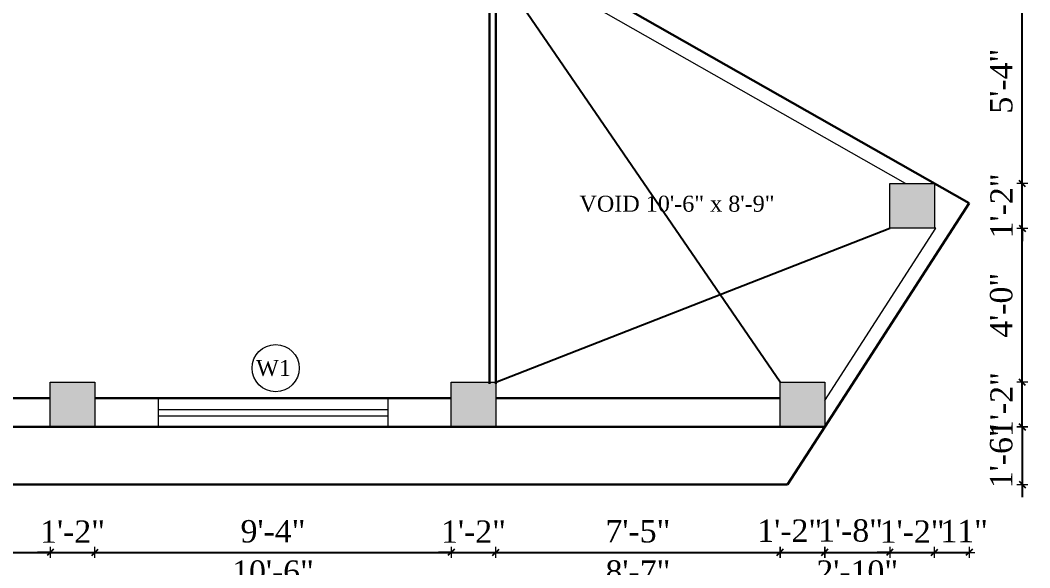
# Model space of a CAD drawing. Header units: inches. Extents: x 149946 to 166271, y -29520 to -26192.
# Drawn here: x 164119.3 to 164435.5, y -26596.6 to -26425.2 of the extents above; entities that cross this region are included whole.
import ezdxf

# ---------------------------------------------------------------- set-up
doc = ezdxf.new("R2010")
doc.units = ezdxf.units.IN
doc.header["$LTSCALE"] = 5
doc.header["$MEASUREMENT"] = 0
for name, color, linetype, lineweight in [('A-WALL', 7, 'Continuous', 9), ('Dimension', 7, 'Continuous', 18), ('Dw', 2, 'Continuous', 18)]:
    doc.layers.add(name, color=color, linetype=linetype, lineweight=lineweight)
doc.layers.add('dim line', color=7, linetype='Continuous', lineweight=15, true_color=0xfab2b2)
doc.layers.add('TEXT', color=6, linetype='Continuous')
doc.layers.add('WALL', color=7, linetype='Continuous')
doc.styles.add('ordinary', font='times.ttf')
doc.dimstyles.new('Copy of 96', dxfattribs={"dimtxt": 7, "dimasz": 4, "dimexe": 0.5, "dimexo": 0.5, "dimgap": 3, "dimtad": 1, "dimdec": 1, "dimzin": 11, "dimdsep": 46, "dimlunit": 4, "dimtxsty": 'ordinary', "dimblk": 'OBLIQUE', "dimcen": 0.09, "dimse1": 1, "dimse2": 1, "dimclrt": 6, "dimazin": 0, "dimtfac": 1, "dimtdec": 1, "dimtix": 1, "dimtmove": 2, "dimatfit": 3, "dimldrblk": 'leader', "dimfxl": 0.5, "dimfxlon": 1, "dimtolj": 1, "dimtzin": 0, "dimarcsym": 0})

# ---------------------------------------------------------------- blocks, each defined once
blk = doc.blocks.new('oblique')
at = {"color": 0, "lineweight": -2}
blk.add_line((0.25, 0.25), (-0.25, -0.25), dxfattribs=at)
at = {"layer": 'dim line', "lineweight": 9}
for p, q in [((-0.4375, 0), (0.4375, 0)), ((0, 0.4375), (0, -0.4375))]:
    blk.add_line(p, q, dxfattribs=at)
blk = doc.blocks.new('*D1027')
at = {"layer": 'A-WALL', "color": 0, "lineweight": -2, "ltscale": 5}
for p, q in [((164433.17, -26538.51), (164433.17, -26534.51)), ((164433.17, -26552.51), (164433.17, -26538.51)), ((164433.17, -26552.51), (164433.17, -26556.51))]:
    blk.add_line(p, q, dxfattribs=at)
at = {"layer": 'Defpoints', "color": 0, "ltscale": 5}
for p in [(164371.31, -26538.51), (164433.17, -26538.51), (164371.31, -26552.51)]:
    blk.add_point(p, dxfattribs=at)
at = {"layer": 'A-WALL', "color": 0, "lineweight": -2, "ltscale": 5, "xscale": 4, "yscale": 4, "zscale": 4}
for p, rotation in [((164433.17, -26538.51), 270), ((164433.17, -26552.51), 90)]:
    blk.add_blockref('oblique', p, dxfattribs=dict(at, rotation=rotation))
at = {"layer": 'A-WALL', "color": 6, "ltscale": 5, "insert": (164426.67, -26545.51), "char_height": 7, "attachment_point": 5, "rotation": 90, "style": 'ordinary'}
blk.add_mtext('\\A1;1\'-2"', dxfattribs=at)
blk = doc.blocks.new('_OBLIQUE')
at = {"color": 0, "linetype": 'ByBlock'}
blk.add_line((-0.5, -0.5), (0.5, 0.5), dxfattribs=at)
blk = doc.blocks.new('leader')
at = {"layer": 'Dimension'}
for p, q in [((0, -4.328), (0, 4.328)), ((-4.424, 0), (4.424, 0))]:
    blk.add_line(p, q, dxfattribs=at)
blk = doc.blocks.new('*D1028')
at = {"layer": 'A-WALL', "color": 0, "lineweight": -2, "ltscale": 5}
blk.add_line((164433.17, -26538.51), (164433.17, -26490.33), dxfattribs=at)
at = {"layer": 'Defpoints', "color": 0, "ltscale": 5}
for p in [(164405.68, -26490.33), (164433.17, -26490.33), (164371.31, -26538.51)]:
    blk.add_point(p, dxfattribs=at)
at = {"layer": 'A-WALL', "color": 0, "lineweight": -2, "ltscale": 5, "xscale": 4, "yscale": 4, "zscale": 4}
for p, rotation in [((164433.17, -26490.33), 90), ((164433.17, -26538.51), 270)]:
    blk.add_blockref('oblique', p, dxfattribs=dict(at, rotation=rotation))
at = {"layer": 'A-WALL', "color": 6, "ltscale": 5, "insert": (164426.61, -26514.42), "char_height": 7, "attachment_point": 5, "rotation": 90, "style": 'ordinary'}
blk.add_mtext('\\A1;4\'-0"', dxfattribs=at)
blk = doc.blocks.new('*D1029')
at = {"layer": 'A-WALL', "color": 0, "lineweight": -2, "ltscale": 5}
for p, q in [((164433.17, -26476.33), (164433.17, -26472.33)), ((164433.17, -26490.33), (164433.17, -26476.33)), ((164433.17, -26490.33), (164433.17, -26494.33))]:
    blk.add_line(p, q, dxfattribs=at)
at = {"layer": 'Defpoints', "color": 0, "ltscale": 5}
for p in [(164405.68, -26476.33), (164433.17, -26476.33), (164405.68, -26490.33)]:
    blk.add_point(p, dxfattribs=at)
at = {"layer": 'A-WALL', "color": 0, "lineweight": -2, "ltscale": 5, "xscale": 4, "yscale": 4, "zscale": 4}
for p, rotation in [((164433.17, -26476.33), 270), ((164433.17, -26490.33), 90)]:
    blk.add_blockref('oblique', p, dxfattribs=dict(at, rotation=rotation))
at = {"layer": 'A-WALL', "color": 6, "ltscale": 5, "insert": (164426.67, -26483.33), "char_height": 7, "attachment_point": 5, "rotation": 90, "style": 'ordinary'}
blk.add_mtext('\\A1;1\'-2"', dxfattribs=at)
blk = doc.blocks.new('*D1030')
at = {"layer": 'A-WALL', "color": 0, "lineweight": -2, "ltscale": 5}
blk.add_line((164433.17, -26476.33), (164433.17, -26412.23), dxfattribs=at)
at = {"layer": 'Defpoints', "color": 0, "ltscale": 5}
for p in [(164268.3, -26412.23), (164433.17, -26412.23), (164405.68, -26476.33)]:
    blk.add_point(p, dxfattribs=at)
at = {"layer": 'A-WALL', "color": 0, "lineweight": -2, "ltscale": 5, "xscale": 4, "yscale": 4, "zscale": 4}
for p, rotation in [((164433.17, -26412.23), 90), ((164433.17, -26476.33), 270)]:
    blk.add_blockref('oblique', p, dxfattribs=dict(at, rotation=rotation))
at = {"layer": 'A-WALL', "color": 6, "ltscale": 5, "insert": (164426.61, -26444.28), "char_height": 7, "attachment_point": 5, "rotation": 90, "style": 'ordinary'}
blk.add_mtext('\\A1;5\'-4"', dxfattribs=at)
blk = doc.blocks.new('*D1034')
at = {"layer": 'A-WALL', "color": 0, "lineweight": -2, "ltscale": 5}
blk.add_line((164448.13, -26545.51), (164448.13, -26483.33), dxfattribs=at)
at = {"layer": 'Defpoints', "color": 0, "ltscale": 5}
for p in [(164398.68, -26483.33), (164448.13, -26483.33), (164364.31, -26545.51)]:
    blk.add_point(p, dxfattribs=at)
at = {"layer": 'A-WALL', "color": 0, "lineweight": -2, "ltscale": 5, "xscale": 4, "yscale": 4, "zscale": 4}
for p, rotation in [((164448.13, -26483.33), 90), ((164448.13, -26545.51), 270)]:
    blk.add_blockref('oblique', p, dxfattribs=dict(at, rotation=rotation))
at = {"layer": 'A-WALL', "color": 6, "ltscale": 5, "insert": (164441.57, -26514.42), "char_height": 7, "attachment_point": 5, "rotation": 90, "style": 'ordinary'}
blk.add_mtext('\\A1;5\'-2"', dxfattribs=at)
blk = doc.blocks.new('*D1035')
at = {"layer": 'A-WALL', "color": 0, "lineweight": -2, "ltscale": 5}
blk.add_line((164448.13, -26483.33), (164448.13, -26405.23), dxfattribs=at)
at = {"layer": 'Defpoints', "color": 0, "ltscale": 5}
for p in [(164261.3, -26405.23), (164448.13, -26405.23), (164398.68, -26483.33)]:
    blk.add_point(p, dxfattribs=at)
at = {"layer": 'A-WALL', "color": 0, "lineweight": -2, "ltscale": 5, "xscale": 4, "yscale": 4, "zscale": 4}
for p, rotation in [((164448.13, -26405.23), 90), ((164448.13, -26483.33), 270)]:
    blk.add_blockref('oblique', p, dxfattribs=dict(at, rotation=rotation))
at = {"layer": 'A-WALL', "color": 6, "ltscale": 5, "insert": (164441.57, -26444.28), "char_height": 7, "attachment_point": 5, "rotation": 90, "style": 'ordinary'}
blk.add_mtext('\\A1;6\'-6"', dxfattribs=at)
blk = doc.blocks.new('*D1042')
at = {"layer": 'A-WALL', "color": 0, "lineweight": -2, "ltscale": 5}
blk.add_line((164268.3, -26309.12), (164391.68, -26309.12), dxfattribs=at)
at = {"layer": 'Defpoints', "color": 0, "ltscale": 5}
for p in [(164391.68, -26309.12), (164268.3, -26398.23), (164391.68, -26476.33)]:
    blk.add_point(p, dxfattribs=at)
at = {"layer": 'A-WALL', "color": 0, "lineweight": -2, "ltscale": 5, "xscale": 4, "yscale": 4, "zscale": 4, "rotation": 180}
blk.add_blockref('oblique', (164268.3, -26309.12), dxfattribs=at)
at = {"layer": 'A-WALL', "color": 0, "lineweight": -2, "ltscale": 5, "xscale": 4, "yscale": 4, "zscale": 4}
blk.add_blockref('oblique', (164391.68, -26309.12), dxfattribs=at)
at = {"layer": 'A-WALL', "color": 6, "ltscale": 5, "insert": (164329.99, -26302.56), "char_height": 7, "attachment_point": 5, "style": 'ordinary'}
blk.add_mtext('\\A1;10\'-3"', dxfattribs=at)
blk = doc.blocks.new('*D1043')
at = {"layer": 'A-WALL', "color": 0, "lineweight": -2, "ltscale": 5}
for p, q in [((164391.68, -26309.12), (164387.68, -26309.12)), ((164391.68, -26309.12), (164405.68, -26309.12)), ((164405.68, -26309.12), (164409.68, -26309.12))]:
    blk.add_line(p, q, dxfattribs=at)
at = {"layer": 'Defpoints', "color": 0, "ltscale": 5}
for p in [(164405.68, -26309.12), (164391.68, -26476.33), (164405.68, -26476.33)]:
    blk.add_point(p, dxfattribs=at)
at = {"layer": 'A-WALL', "color": 0, "lineweight": -2, "ltscale": 5, "xscale": 4, "yscale": 4, "zscale": 4}
blk.add_blockref('oblique', (164391.68, -26309.12), dxfattribs=at)
at = {"layer": 'A-WALL', "color": 0, "lineweight": -2, "ltscale": 5, "xscale": 4, "yscale": 4, "zscale": 4, "rotation": 180}
blk.add_blockref('oblique', (164405.68, -26309.12), dxfattribs=at)
at = {"layer": 'A-WALL', "color": 6, "ltscale": 5, "insert": (164398.68, -26302.62), "char_height": 7, "attachment_point": 5, "style": 'ordinary'}
blk.add_mtext('\\A1;1\'-2"', dxfattribs=at)
blk = doc.blocks.new('*D1044')
at = {"layer": 'A-WALL', "color": 0, "lineweight": -2, "ltscale": 5}
for p, q in [((164405.68, -26309.12), (164401.68, -26309.12)), ((164405.68, -26309.12), (164416.54, -26309.12)), ((164416.54, -26309.12), (164420.54, -26309.12))]:
    blk.add_line(p, q, dxfattribs=at)
at = {"layer": 'Defpoints', "color": 0, "ltscale": 5}
for p in [(164416.54, -26309.12), (164405.68, -26476.33), (164416.54, -26482.51)]:
    blk.add_point(p, dxfattribs=at)
at = {"layer": 'A-WALL', "color": 0, "lineweight": -2, "ltscale": 5, "xscale": 4, "yscale": 4, "zscale": 4}
blk.add_blockref('oblique', (164405.68, -26309.12), dxfattribs=at)
at = {"layer": 'A-WALL', "color": 0, "lineweight": -2, "ltscale": 5, "xscale": 4, "yscale": 4, "zscale": 4, "rotation": 180}
blk.add_blockref('oblique', (164416.54, -26309.12), dxfattribs=at)
at = {"layer": 'A-WALL', "color": 6, "ltscale": 5, "insert": (164415.59, -26304.37), "char_height": 7, "attachment_point": 5, "style": 'ordinary'}
blk.add_mtext('\\A1;11"', dxfattribs=at)
blk = doc.blocks.new('*D1047')
at = {"layer": 'A-WALL', "color": 0, "lineweight": -2, "ltscale": 5}
blk.add_line((164261.3, -26296.8), (164398.68, -26296.8), dxfattribs=at)
at = {"layer": 'Defpoints', "color": 0, "ltscale": 5}
for p in [(164398.68, -26296.8), (164261.3, -26405.23), (164398.68, -26483.33)]:
    blk.add_point(p, dxfattribs=at)
at = {"layer": 'A-WALL', "color": 0, "lineweight": -2, "ltscale": 5, "xscale": 4, "yscale": 4, "zscale": 4, "rotation": 180}
blk.add_blockref('oblique', (164261.3, -26296.8), dxfattribs=at)
at = {"layer": 'A-WALL', "color": 0, "lineweight": -2, "ltscale": 5, "xscale": 4, "yscale": 4, "zscale": 4}
blk.add_blockref('oblique', (164398.68, -26296.8), dxfattribs=at)
at = {"layer": 'A-WALL', "color": 6, "ltscale": 5, "insert": (164329.99, -26290.24), "char_height": 7, "attachment_point": 5, "style": 'ordinary'}
blk.add_mtext('\\A1;11\'-5"', dxfattribs=at)
blk = doc.blocks.new('*D1049')
at = {"layer": 'A-WALL', "color": 0, "lineweight": -2, "ltscale": 5}
blk.add_line((164128.73, -26282.47), (164416.54, -26282.47), dxfattribs=at)
at = {"layer": 'Defpoints', "color": 0, "ltscale": 5}
for p in [(164416.54, -26282.47), (164128.73, -26326.85), (164416.54, -26482.51)]:
    blk.add_point(p, dxfattribs=at)
at = {"layer": 'A-WALL', "color": 0, "lineweight": -2, "ltscale": 5, "xscale": 4, "yscale": 4, "zscale": 4, "rotation": 180}
blk.add_blockref('oblique', (164128.73, -26282.47), dxfattribs=at)
at = {"layer": 'A-WALL', "color": 0, "lineweight": -2, "ltscale": 5, "xscale": 4, "yscale": 4, "zscale": 4}
blk.add_blockref('oblique', (164416.54, -26282.47), dxfattribs=at)
at = {"layer": 'A-WALL', "color": 6, "ltscale": 5, "insert": (164272.64, -26275.91), "char_height": 7, "attachment_point": 5, "style": 'ordinary'}
blk.add_mtext('\\A1;24\'-0"', dxfattribs=at)
blk = doc.blocks.new('*D1050')
at = {"layer": 'A-WALL', "color": 0, "lineweight": -2, "ltscale": 5}
blk.add_line((164462.08, -26570.51), (164462.08, -26482.51), dxfattribs=at)
at = {"layer": 'Defpoints', "color": 0, "ltscale": 5}
for p in [(164416.54, -26482.51), (164462.08, -26482.51), (164359.67, -26570.51)]:
    blk.add_point(p, dxfattribs=at)
at = {"layer": 'A-WALL', "color": 0, "lineweight": -2, "ltscale": 5, "xscale": 4, "yscale": 4, "zscale": 4}
for p, rotation in [((164462.08, -26482.51), 90), ((164462.08, -26570.51), 270)]:
    blk.add_blockref('oblique', p, dxfattribs=dict(at, rotation=rotation))
at = {"layer": 'A-WALL', "color": 6, "ltscale": 5, "insert": (164455.51, -26526.51), "char_height": 7, "attachment_point": 5, "rotation": 90, "style": 'ordinary'}
blk.add_mtext('\\A1;7\'-4"', dxfattribs=at)
blk = doc.blocks.new('*D1051')
at = {"layer": 'A-WALL', "color": 0, "lineweight": -2, "ltscale": 5}
blk.add_line((164462.08, -26482.51), (164462.08, -26310.49), dxfattribs=at)
at = {"layer": 'Defpoints', "color": 0, "ltscale": 5}
for p in [(164110.73, -26310.49), (164462.08, -26310.49), (164416.54, -26482.51)]:
    blk.add_point(p, dxfattribs=at)
at = {"layer": 'A-WALL', "color": 0, "lineweight": -2, "ltscale": 5, "xscale": 4, "yscale": 4, "zscale": 4}
for p, rotation in [((164462.08, -26310.49), 90), ((164462.08, -26482.51), 270)]:
    blk.add_blockref('oblique', p, dxfattribs=dict(at, rotation=rotation))
at = {"layer": 'A-WALL', "color": 6, "ltscale": 5, "insert": (164455.58, -26396.5), "char_height": 7, "attachment_point": 5, "rotation": 90, "style": 'ordinary'}
blk.add_mtext('\\A1;14\'-4"', dxfattribs=at)
blk = doc.blocks.new('*D1053')
at = {"layer": 'A-WALL', "color": 0, "lineweight": -2, "ltscale": 5}
blk.add_line((164018.52, -26591.76), (164128.73, -26591.76), dxfattribs=at)
at = {"layer": 'Defpoints', "color": 0, "ltscale": 5}
for p in [(164018.52, -26552.51), (164128.73, -26552.51), (164128.73, -26591.76)]:
    blk.add_point(p, dxfattribs=at)
at = {"layer": 'A-WALL', "color": 0, "lineweight": -2, "ltscale": 5, "xscale": 4, "yscale": 4, "zscale": 4, "rotation": 180}
blk.add_blockref('oblique', (164018.52, -26591.76), dxfattribs=at)
at = {"layer": 'A-WALL', "color": 0, "lineweight": -2, "ltscale": 5, "xscale": 4, "yscale": 4, "zscale": 4}
blk.add_blockref('oblique', (164128.73, -26591.76), dxfattribs=at)
at = {"layer": 'A-WALL', "color": 6, "ltscale": 5, "insert": (164073.62, -26585.19), "char_height": 7, "attachment_point": 5, "style": 'ordinary'}
blk.add_mtext('\\A1;9\'-2"', dxfattribs=at)
blk = doc.blocks.new('*D1054')
at = {"layer": 'A-WALL', "color": 0, "lineweight": -2, "ltscale": 5}
for p, q in [((164128.73, -26591.76), (164124.73, -26591.76)), ((164128.73, -26591.76), (164142.73, -26591.76)), ((164142.73, -26591.76), (164146.73, -26591.76))]:
    blk.add_line(p, q, dxfattribs=at)
at = {"layer": 'Defpoints', "color": 0, "ltscale": 5}
for p in [(164128.73, -26552.51), (164142.73, -26552.51), (164142.73, -26591.76)]:
    blk.add_point(p, dxfattribs=at)
at = {"layer": 'A-WALL', "color": 0, "lineweight": -2, "ltscale": 5, "xscale": 4, "yscale": 4, "zscale": 4}
blk.add_blockref('oblique', (164128.73, -26591.76), dxfattribs=at)
at = {"layer": 'A-WALL', "color": 0, "lineweight": -2, "ltscale": 5, "xscale": 4, "yscale": 4, "zscale": 4, "rotation": 180}
blk.add_blockref('oblique', (164142.73, -26591.76), dxfattribs=at)
at = {"layer": 'A-WALL', "color": 6, "ltscale": 5, "insert": (164135.73, -26585.26), "char_height": 7, "attachment_point": 5, "style": 'ordinary'}
blk.add_mtext('\\A1;1\'-2"', dxfattribs=at)
blk = doc.blocks.new('*D1055')
at = {"layer": 'A-WALL', "color": 0, "lineweight": -2, "ltscale": 5}
blk.add_line((164142.73, -26591.76), (164254.3, -26591.76), dxfattribs=at)
at = {"layer": 'Defpoints', "color": 0, "ltscale": 5}
for p in [(164142.73, -26552.51), (164254.3, -26552.51), (164254.3, -26591.76)]:
    blk.add_point(p, dxfattribs=at)
at = {"layer": 'A-WALL', "color": 0, "lineweight": -2, "ltscale": 5, "xscale": 4, "yscale": 4, "zscale": 4, "rotation": 180}
blk.add_blockref('oblique', (164142.73, -26591.76), dxfattribs=at)
at = {"layer": 'A-WALL', "color": 0, "lineweight": -2, "ltscale": 5, "xscale": 4, "yscale": 4, "zscale": 4}
blk.add_blockref('oblique', (164254.3, -26591.76), dxfattribs=at)
at = {"layer": 'A-WALL', "color": 6, "ltscale": 5, "insert": (164198.51, -26585.19), "char_height": 7, "attachment_point": 5, "style": 'ordinary'}
blk.add_mtext('\\A1;9\'-4"', dxfattribs=at)
blk = doc.blocks.new('*D1056')
at = {"layer": 'A-WALL', "color": 0, "lineweight": -2, "ltscale": 5}
for p, q in [((164254.3, -26591.76), (164250.3, -26591.76)), ((164254.3, -26591.76), (164268.3, -26591.76)), ((164268.3, -26591.76), (164272.3, -26591.76))]:
    blk.add_line(p, q, dxfattribs=at)
at = {"layer": 'Defpoints', "color": 0, "ltscale": 5}
for p in [(164254.3, -26552.51), (164268.3, -26552.51), (164268.3, -26591.76)]:
    blk.add_point(p, dxfattribs=at)
at = {"layer": 'A-WALL', "color": 0, "lineweight": -2, "ltscale": 5, "xscale": 4, "yscale": 4, "zscale": 4}
blk.add_blockref('oblique', (164254.3, -26591.76), dxfattribs=at)
at = {"layer": 'A-WALL', "color": 0, "lineweight": -2, "ltscale": 5, "xscale": 4, "yscale": 4, "zscale": 4, "rotation": 180}
blk.add_blockref('oblique', (164268.3, -26591.76), dxfattribs=at)
at = {"layer": 'A-WALL', "color": 6, "ltscale": 5, "insert": (164261.3, -26585.26), "char_height": 7, "attachment_point": 5, "style": 'ordinary'}
blk.add_mtext('\\A1;1\'-2"', dxfattribs=at)
blk = doc.blocks.new('*D1057')
at = {"layer": 'A-WALL', "color": 0, "lineweight": -2, "ltscale": 5}
blk.add_line((164268.3, -26591.76), (164357.31, -26591.76), dxfattribs=at)
at = {"layer": 'Defpoints', "color": 0, "ltscale": 5}
for p in [(164268.3, -26552.51), (164357.31, -26552.51), (164357.31, -26591.76)]:
    blk.add_point(p, dxfattribs=at)
at = {"layer": 'A-WALL', "color": 0, "lineweight": -2, "ltscale": 5, "xscale": 4, "yscale": 4, "zscale": 4, "rotation": 180}
blk.add_blockref('oblique', (164268.3, -26591.76), dxfattribs=at)
at = {"layer": 'A-WALL', "color": 0, "lineweight": -2, "ltscale": 5, "xscale": 4, "yscale": 4, "zscale": 4}
blk.add_blockref('oblique', (164357.31, -26591.76), dxfattribs=at)
at = {"layer": 'A-WALL', "color": 6, "ltscale": 5, "insert": (164312.8, -26585.19), "char_height": 7, "attachment_point": 5, "style": 'ordinary'}
blk.add_mtext('\\A1;7\'-5"', dxfattribs=at)
blk = doc.blocks.new('*D1058')
at = {"layer": 'A-WALL', "color": 0, "lineweight": -2, "ltscale": 5}
blk.add_line((164357.31, -26591.76), (164371.31, -26591.76), dxfattribs=at)
at = {"layer": 'Defpoints', "color": 0, "ltscale": 5}
for p in [(164357.31, -26552.51), (164371.31, -26552.51), (164371.31, -26591.76)]:
    blk.add_point(p, dxfattribs=at)
at = {"layer": 'A-WALL', "color": 0, "lineweight": -2, "ltscale": 5, "xscale": 4, "yscale": 4, "zscale": 4, "rotation": 180}
blk.add_blockref('oblique', (164357.31, -26591.76), dxfattribs=at)
at = {"layer": 'A-WALL', "color": 0, "lineweight": -2, "ltscale": 5, "xscale": 4, "yscale": 4, "zscale": 4}
blk.add_blockref('oblique', (164371.31, -26591.76), dxfattribs=at)
at = {"layer": 'A-WALL', "color": 6, "ltscale": 5, "insert": (164360.34, -26584.97), "char_height": 7, "attachment_point": 5, "style": 'ordinary'}
blk.add_mtext('\\A1;1\'-2"', dxfattribs=at)
blk = doc.blocks.new('*D1059')
at = {"layer": 'A-WALL', "color": 0, "lineweight": -2, "ltscale": 5}
blk.add_line((164371.31, -26591.76), (164391.68, -26591.76), dxfattribs=at)
at = {"layer": 'Defpoints', "color": 0, "ltscale": 5}
for p in [(164391.68, -26490.33), (164371.31, -26552.51), (164391.68, -26591.76)]:
    blk.add_point(p, dxfattribs=at)
at = {"layer": 'A-WALL', "color": 0, "lineweight": -2, "ltscale": 5, "xscale": 4, "yscale": 4, "zscale": 4, "rotation": 180}
blk.add_blockref('oblique', (164371.31, -26591.76), dxfattribs=at)
at = {"layer": 'A-WALL', "color": 0, "lineweight": -2, "ltscale": 5, "xscale": 4, "yscale": 4, "zscale": 4}
blk.add_blockref('oblique', (164391.68, -26591.76), dxfattribs=at)
at = {"layer": 'A-WALL', "color": 6, "ltscale": 5, "insert": (164379.38, -26584.97), "char_height": 7, "attachment_point": 5, "style": 'ordinary'}
blk.add_mtext('\\A1;1\'-8"', dxfattribs=at)
blk = doc.blocks.new('*D1060')
at = {"layer": 'A-WALL', "color": 0, "lineweight": -2, "ltscale": 5}
for p, q in [((164391.68, -26591.76), (164387.68, -26591.76)), ((164391.68, -26591.76), (164405.68, -26591.76)), ((164405.68, -26591.76), (164409.68, -26591.76))]:
    blk.add_line(p, q, dxfattribs=at)
at = {"layer": 'Defpoints', "color": 0, "ltscale": 5}
for p in [(164391.68, -26490.33), (164405.68, -26490.33), (164405.68, -26591.76)]:
    blk.add_point(p, dxfattribs=at)
at = {"layer": 'A-WALL', "color": 0, "lineweight": -2, "ltscale": 5, "xscale": 4, "yscale": 4, "zscale": 4}
blk.add_blockref('oblique', (164391.68, -26591.76), dxfattribs=at)
at = {"layer": 'A-WALL', "color": 0, "lineweight": -2, "ltscale": 5, "xscale": 4, "yscale": 4, "zscale": 4, "rotation": 180}
blk.add_blockref('oblique', (164405.68, -26591.76), dxfattribs=at)
at = {"layer": 'A-WALL', "color": 6, "ltscale": 5, "insert": (164398.68, -26585.26), "char_height": 7, "attachment_point": 5, "style": 'ordinary'}
blk.add_mtext('\\A1;1\'-2"', dxfattribs=at)
blk = doc.blocks.new('*D1061')
at = {"layer": 'A-WALL', "color": 0, "lineweight": -2, "ltscale": 5}
blk.add_line((164405.68, -26591.76), (164416.54, -26591.76), dxfattribs=at)
at = {"layer": 'Defpoints', "color": 0, "ltscale": 5}
for p in [(164416.54, -26482.51), (164405.68, -26490.33), (164416.54, -26591.76)]:
    blk.add_point(p, dxfattribs=at)
at = {"layer": 'A-WALL', "color": 0, "lineweight": -2, "ltscale": 5, "xscale": 4, "yscale": 4, "zscale": 4, "rotation": 180}
blk.add_blockref('oblique', (164405.68, -26591.76), dxfattribs=at)
at = {"layer": 'A-WALL', "color": 0, "lineweight": -2, "ltscale": 5, "xscale": 4, "yscale": 4, "zscale": 4}
blk.add_blockref('oblique', (164416.54, -26591.76), dxfattribs=at)
at = {"layer": 'A-WALL', "color": 6, "ltscale": 5, "insert": (164414.96, -26585.1), "char_height": 7, "attachment_point": 5, "style": 'ordinary'}
blk.add_mtext('\\A1;11"', dxfattribs=at)
blk = doc.blocks.new('*D1062')
at = {"layer": 'A-WALL', "color": 0, "lineweight": -2, "ltscale": 5}
blk.add_line((164011.52, -26604.38), (164135.73, -26604.38), dxfattribs=at)
at = {"layer": 'Defpoints', "color": 0, "ltscale": 5}
for p in [(164011.52, -26545.51), (164135.73, -26545.51), (164135.73, -26604.38)]:
    blk.add_point(p, dxfattribs=at)
at = {"layer": 'A-WALL', "color": 0, "lineweight": -2, "ltscale": 5, "xscale": 4, "yscale": 4, "zscale": 4, "rotation": 180}
blk.add_blockref('oblique', (164011.52, -26604.38), dxfattribs=at)
at = {"layer": 'A-WALL', "color": 0, "lineweight": -2, "ltscale": 5, "xscale": 4, "yscale": 4, "zscale": 4}
blk.add_blockref('oblique', (164135.73, -26604.38), dxfattribs=at)
at = {"layer": 'A-WALL', "color": 6, "ltscale": 5, "insert": (164073.62, -26597.82), "char_height": 7, "attachment_point": 5, "style": 'ordinary'}
blk.add_mtext('\\A1;10\'-4"', dxfattribs=at)
blk = doc.blocks.new('*D1063')
at = {"layer": 'A-WALL', "color": 0, "lineweight": -2, "ltscale": 5}
blk.add_line((164261.3, -26604.38), (164364.31, -26604.38), dxfattribs=at)
at = {"layer": 'Defpoints', "color": 0, "ltscale": 5}
for p in [(164261.3, -26545.51), (164364.31, -26545.51), (164364.31, -26604.38)]:
    blk.add_point(p, dxfattribs=at)
at = {"layer": 'A-WALL', "color": 0, "lineweight": -2, "ltscale": 5, "xscale": 4, "yscale": 4, "zscale": 4, "rotation": 180}
blk.add_blockref('oblique', (164261.3, -26604.38), dxfattribs=at)
at = {"layer": 'A-WALL', "color": 0, "lineweight": -2, "ltscale": 5, "xscale": 4, "yscale": 4, "zscale": 4}
blk.add_blockref('oblique', (164364.31, -26604.38), dxfattribs=at)
at = {"layer": 'A-WALL', "color": 6, "ltscale": 5, "insert": (164312.8, -26597.81), "char_height": 7, "attachment_point": 5, "style": 'ordinary'}
blk.add_mtext('\\A1;8\'-7"', dxfattribs=at)
blk = doc.blocks.new('*D1064')
at = {"layer": 'A-WALL', "color": 0, "lineweight": -2, "ltscale": 5}
blk.add_line((164135.73, -26604.38), (164261.3, -26604.38), dxfattribs=at)
at = {"layer": 'Defpoints', "color": 0, "ltscale": 5}
for p in [(164135.73, -26545.51), (164261.3, -26545.51), (164261.3, -26604.38)]:
    blk.add_point(p, dxfattribs=at)
at = {"layer": 'A-WALL', "color": 0, "lineweight": -2, "ltscale": 5, "xscale": 4, "yscale": 4, "zscale": 4, "rotation": 180}
blk.add_blockref('oblique', (164135.73, -26604.38), dxfattribs=at)
at = {"layer": 'A-WALL', "color": 0, "lineweight": -2, "ltscale": 5, "xscale": 4, "yscale": 4, "zscale": 4}
blk.add_blockref('oblique', (164261.3, -26604.38), dxfattribs=at)
at = {"layer": 'A-WALL', "color": 6, "ltscale": 5, "insert": (164198.51, -26597.82), "char_height": 7, "attachment_point": 5, "style": 'ordinary'}
blk.add_mtext('\\A1;10\'-6"', dxfattribs=at)
blk = doc.blocks.new('*D1065')
at = {"layer": 'A-WALL', "color": 0, "lineweight": -2, "ltscale": 5}
blk.add_line((164364.31, -26604.38), (164398.68, -26604.38), dxfattribs=at)
at = {"layer": 'Defpoints', "color": 0, "ltscale": 5}
for p in [(164398.68, -26483.33), (164364.31, -26545.51), (164398.68, -26604.38)]:
    blk.add_point(p, dxfattribs=at)
at = {"layer": 'A-WALL', "color": 0, "lineweight": -2, "ltscale": 5, "xscale": 4, "yscale": 4, "zscale": 4, "rotation": 180}
blk.add_blockref('oblique', (164364.31, -26604.38), dxfattribs=at)
at = {"layer": 'A-WALL', "color": 0, "lineweight": -2, "ltscale": 5, "xscale": 4, "yscale": 4, "zscale": 4}
blk.add_blockref('oblique', (164398.68, -26604.38), dxfattribs=at)
at = {"layer": 'A-WALL', "color": 6, "ltscale": 5, "insert": (164381.49, -26597.82), "char_height": 7, "attachment_point": 5, "style": 'ordinary'}
blk.add_mtext('\\A1;2\'-10"', dxfattribs=at)
blk = doc.blocks.new('*D1066')
at = {"layer": 'A-WALL', "color": 0, "lineweight": -2, "ltscale": 5}
blk.add_line((164370.98, -26617.48), (164004.19, -26617.48), dxfattribs=at)
at = {"layer": 'Defpoints', "color": 0, "ltscale": 5}
for p in [(164004.19, -26552.51), (164370.98, -26552.51), (164004.19, -26617.48)]:
    blk.add_point(p, dxfattribs=at)
at = {"layer": 'A-WALL', "color": 0, "lineweight": -2, "ltscale": 5, "xscale": 4, "yscale": 4, "zscale": 4, "rotation": 180}
blk.add_blockref('oblique', (164004.19, -26617.48), dxfattribs=at)
at = {"layer": 'A-WALL', "color": 0, "lineweight": -2, "ltscale": 5, "xscale": 4, "yscale": 4, "zscale": 4}
blk.add_blockref('oblique', (164370.98, -26617.48), dxfattribs=at)
at = {"layer": 'A-WALL', "color": 6, "ltscale": 5, "insert": (164187.58, -26610.91), "char_height": 7, "attachment_point": 5, "style": 'ordinary'}
blk.add_mtext('\\A1;30\'-7"', dxfattribs=at)
blk = doc.blocks.new('*D1067')
at = {"layer": 'A-WALL', "color": 0, "lineweight": -2, "ltscale": 5}
blk.add_line((164370.98, -26617.48), (164416.54, -26617.48), dxfattribs=at)
at = {"layer": 'Defpoints', "color": 0, "ltscale": 5}
for p in [(164416.54, -26482.51), (164370.98, -26552.51), (164416.54, -26617.48)]:
    blk.add_point(p, dxfattribs=at)
at = {"layer": 'A-WALL', "color": 0, "lineweight": -2, "ltscale": 5, "xscale": 4, "yscale": 4, "zscale": 4, "rotation": 180}
blk.add_blockref('oblique', (164370.98, -26617.48), dxfattribs=at)
at = {"layer": 'A-WALL', "color": 0, "lineweight": -2, "ltscale": 5, "xscale": 4, "yscale": 4, "zscale": 4}
blk.add_blockref('oblique', (164416.54, -26617.48), dxfattribs=at)
at = {"layer": 'A-WALL', "color": 6, "ltscale": 5, "insert": (164393.76, -26610.92), "char_height": 7, "attachment_point": 5, "style": 'ordinary'}
blk.add_mtext('\\A1;3\'-10"', dxfattribs=at)
blk = doc.blocks.new('*D1254')
at = {"layer": 'A-WALL', "color": 0, "lineweight": -2, "ltscale": 5}
for p, q in [((164433.17, -26552.51), (164433.17, -26548.51)), ((164433.17, -26552.51), (164433.17, -26570.51)), ((164433.17, -26570.51), (164433.17, -26574.51))]:
    blk.add_line(p, q, dxfattribs=at)
at = {"layer": 'Defpoints', "color": 0, "ltscale": 5}
for p in [(164371.31, -26552.51), (164359.67, -26570.51), (164433.17, -26570.51)]:
    blk.add_point(p, dxfattribs=at)
at = {"layer": 'A-WALL', "color": 0, "lineweight": -2, "ltscale": 5, "xscale": 4, "yscale": 4, "zscale": 4}
for p, rotation in [((164433.17, -26552.51), 270), ((164433.17, -26570.51), 90)]:
    blk.add_blockref('oblique', p, dxfattribs=dict(at, rotation=rotation))
at = {"layer": 'A-WALL', "color": 6, "ltscale": 5, "insert": (164426.61, -26561.51), "char_height": 7, "attachment_point": 5, "rotation": 90, "style": 'ordinary'}
blk.add_mtext('\\A1;1\'-6"', dxfattribs=at)

msp = doc.modelspace()

# ---------------------------------------------------------------- hatches: boundary and pattern name
at = {"layer": 'WALL', "linetype": 'ByBlock', "ltscale": 5, "true_color": 0xf8991e}
h = msp.add_hatch(color=30, dxfattribs=at)
h.dxf.hatch_style = 1
h.paths.add_polyline_path([(164391.68, -26476.33), (164391.68, -26490.33), (164405.68, -26490.33), (164405.68, -26476.33)])
h = msp.add_hatch(color=30, dxfattribs=at)
h.dxf.hatch_style = 1
h.paths.add_polyline_path([(164128.73, -26538.51), (164128.73, -26552.51), (164142.73, -26552.51), (164142.73, -26538.51)])
h = msp.add_hatch(color=30, dxfattribs=at)
h.dxf.hatch_style = 1
h.paths.add_polyline_path([(164254.3, -26538.51), (164254.3, -26552.51), (164268.3, -26552.51), (164268.3, -26538.51)])
h = msp.add_hatch(color=30, dxfattribs=at)
h.dxf.hatch_style = 1
h.paths.add_polyline_path([(164357.31, -26538.51), (164357.31, -26552.51), (164371.31, -26552.51), (164371.31, -26538.51)])

# ---------------------------------------------------------------- linework, layer by layer
at = {"layer": 'A-WALL', "lineweight": 30}
for p, q in [((164268.3, -26398.23, -72.71), (164416.54, -26482.51, -72.71)), ((164266.3, -26412.23, -72.71), (164266.3, -26539.01, -72.71)), ((164268.3, -26412.23, -72.71), (164268.3, -26539.01, -72.71)), ((164416.54, -26482.51, -72.71), (164371.31, -26552.51, -72.71)), ((164128.73, -26543.51, -72.71), (164018.52, -26543.51, -72.71)), ((164254.3, -26543.51, -72.71), (164142.73, -26543.51, -72.71)), ((164150.51, -26543.51, -72.71), (164142.73, -26543.51, -72.71)), ((164246.51, -26543.51, -72.71), (164254.3, -26543.51, -72.71)), ((164357.31, -26543.51, -72.71), (164268.3, -26543.51, -72.71)), ((164371.31, -26552.51, -72.71), (164004.19, -26552.51, -72.71)), ((164371.31, -26552.51, -72.71), (164359.67, -26570.51, -72.71)), ((164359.67, -26570.51, -72.71), (164003.76, -26570.51, -72.71))]:
    msp.add_line(p, q, dxfattribs=at)
at = {"layer": 'A-WALL', "ltscale": 5}
for p, q in [((164162.51, -26543.51, -72.71), (164162.51, -26552.51, -72.71)), ((164234.51, -26543.51, -72.71), (164234.51, -26552.51, -72.71))]:
    msp.add_line(p, q, dxfattribs=at)
at = {"layer": 'A-WALL', "ltscale": 5, "elevation": -72.71}
msp.add_lwpolyline([(164268.3, -26543.51), (164268.3, -26543.51), (164357.31, -26543.51), (164357.31, -26538.51), (164371.31, -26538.51), (164371.31, -26544.22), (164406.13, -26490.33), (164391.68, -26490.33), (164391.68, -26476.33), (164396.58, -26476.33), (164268.3, -26403.41), (164268.3, -26412.23)], dxfattribs=at)
for points in [[(164391.68, -26476.33), (164405.68, -26476.33), (164405.68, -26490.33), (164391.68, -26490.33)], [(164128.73, -26538.51), (164142.73, -26538.51), (164142.73, -26552.51), (164128.73, -26552.51)], [(164254.3, -26538.51), (164268.3, -26538.51), (164268.3, -26552.51), (164254.3, -26552.51)], [(164357.31, -26538.51), (164371.31, -26538.51), (164371.31, -26552.51), (164357.31, -26552.51)]]:
    msp.add_lwpolyline(points, close=True, dxfattribs=at)
at = {"layer": 'A-WALL', "ltscale": 5}
msp.add_circle((164199.33, -26534.09, -72.71), 7.38, dxfattribs=at)
at = {"layer": 'Dw', "color": 3}
for p, q in [((164162.51, -26547.01, -72.71), (164234.51, -26547.01, -72.71)), ((164162.51, -26549.01, -72.71), (164234.51, -26549.01, -72.71))]:
    msp.add_line(p, q, dxfattribs=at)
at = {"layer": 'WALL', "color": 30, "linetype": 'ByBlock', "ltscale": 5, "true_color": 0xf8991e}
for p, q in [((164357.31, -26538.51, -72.71), (164268.3, -26408.58, -72.71)), ((164268.3, -26538.51, -72.71), (164391.68, -26490.33, -72.71))]:
    msp.add_line(p, q, dxfattribs=at)

# ---------------------------------------------------------------- texts
at = {"layer": 'TEXT', "style": 'ordinary'}
for s, p in [('VOID 10\'-6" x 8\'-9"', (164294.48, -26485.13, -72.71)), ('W1', (164193.21, -26536.54, -72.71))]:
    msp.add_text(s, height=5, dxfattribs=at).set_placement(p)

# ---------------------------------------------------------------- dimensions: what is measured, and where the dimension line sits
at = {"layer": 'A-WALL', "ltscale": 5}
for base, p1, p2, picture, middle in [((164416.54, -26282.47, -72.71), (164128.73, -26326.85, -72.71), (164416.54, -26482.51, -72.71), '*D1049', (164272.64, -26275.91, -72.71)), ((164398.68, -26296.8, -72.71), (164261.3, -26405.23, -72.71), (164398.68, -26483.33, -72.71), '*D1047', (164329.99, -26290.24, -72.71)), ((164391.68, -26309.12, -72.71), (164268.3, -26398.23, -72.71), (164391.68, -26476.33, -72.71), '*D1042', (164329.99, -26302.56, -72.71)), ((164405.68, -26309.12, -72.71), (164391.68, -26476.33, -72.71), (164405.68, -26476.33, -72.71), '*D1043', (164398.68, -26302.62, -72.71)), ((164416.54, -26617.48, -72.71), (164370.98, -26552.51, -72.71), (164416.54, -26482.51, -72.71), '*D1067', (164393.76, -26610.92, -72.71)), ((164398.68, -26604.38, -72.71), (164364.31, -26545.51, -72.71), (164398.68, -26483.33, -72.71), '*D1065', (164381.49, -26597.82, -72.71)), ((164405.68, -26591.76, -72.71), (164391.68, -26490.33, -72.71), (164405.68, -26490.33, -72.71), '*D1060', (164398.68, -26585.26, -72.71)), ((164135.73, -26604.38, -72.71), (164011.52, -26545.51, -72.71), (164135.73, -26545.51, -72.71), '*D1062', (164073.62, -26597.82, -72.71)), ((164261.3, -26604.38, -72.71), (164135.73, -26545.51, -72.71), (164261.3, -26545.51, -72.71), '*D1064', (164198.51, -26597.82, -72.71)), ((164364.31, -26604.38, -72.71), (164261.3, -26545.51, -72.71), (164364.31, -26545.51, -72.71), '*D1063', (164312.8, -26597.81, -72.71)), ((164004.19, -26617.48, -72.71), (164370.98, -26552.51, -72.71), (164004.19, -26552.51, -72.71), '*D1066', (164187.58, -26610.91, -72.71)), ((164128.73, -26591.76, -72.71), (164018.52, -26552.51, -72.71), (164128.73, -26552.51, -72.71), '*D1053', (164073.62, -26585.19, -72.71)), ((164142.73, -26591.76, -72.71), (164128.73, -26552.51, -72.71), (164142.73, -26552.51, -72.71), '*D1054', (164135.73, -26585.26, -72.71)), ((164254.3, -26591.76, -72.71), (164142.73, -26552.51, -72.71), (164254.3, -26552.51, -72.71), '*D1055', (164198.51, -26585.19, -72.71)), ((164268.3, -26591.76, -72.71), (164254.3, -26552.51, -72.71), (164268.3, -26552.51, -72.71), '*D1056', (164261.3, -26585.26, -72.71)), ((164357.31, -26591.76, -72.71), (164268.3, -26552.51, -72.71), (164357.31, -26552.51, -72.71), '*D1057', (164312.8, -26585.19, -72.71))]:
    dim = msp.add_linear_dim(base=base, p1=p1, p2=p2, dimstyle='Copy of 96', override={"dimdec": 0, "dimblk": 'oblique', "dimtdec": 0, "dimarcsym": 1}, dxfattribs=at)
    dim.commit()
    dim.dimension.update_dxf_attribs({"geometry": picture, "text_midpoint": middle})
for base, p1, p2, picture, middle in [((164416.54, -26309.12, -72.71), (164405.68, -26476.33, -72.71), (164416.54, -26482.51, -72.71), '*D1044', (164415.59, -26304.37, -72.71)), ((164416.54, -26591.76, -72.71), (164405.68, -26490.33, -72.71), (164416.54, -26482.51, -72.71), '*D1061', (164414.96, -26585.1, -72.71)), ((164391.68, -26591.76, -72.71), (164371.31, -26552.51, -72.71), (164391.68, -26490.33, -72.71), '*D1059', (164379.38, -26584.97, -72.71)), ((164371.31, -26591.76, -72.71), (164357.31, -26552.51, -72.71), (164371.31, -26552.51, -72.71), '*D1058', (164360.34, -26584.97, -72.71))]:
    dim = msp.add_linear_dim(base=base, p1=p1, p2=p2, dimstyle='Copy of 96', override={"dimdec": 0, "dimblk": 'oblique', "dimtdec": 0, "dimarcsym": 1}, dxfattribs=at)
    dim.commit()
    dim.dimension.update_dxf_attribs({"geometry": picture, "text_midpoint": middle, "dimtype": 160})
for base, p1, p2, picture, middle in [((164462.08, -26310.49, -72.71), (164416.54, -26482.51, -72.71), (164110.73, -26310.49, -72.71), '*D1051', (164455.58, -26396.5, -72.71)), ((164448.13, -26405.23, -72.71), (164398.68, -26483.33, -72.71), (164261.3, -26405.23, -72.71), '*D1035', (164441.57, -26444.28, -72.71)), ((164433.17, -26412.23, -72.71), (164405.68, -26476.33, -72.71), (164268.3, -26412.23, -72.71), '*D1030', (164426.61, -26444.28, -72.71)), ((164433.17, -26476.33, -72.71), (164405.68, -26490.33, -72.71), (164405.68, -26476.33, -72.71), '*D1029', (164426.67, -26483.33, -72.71)), ((164462.08, -26482.51, -72.71), (164359.67, -26570.51, -72.71), (164416.54, -26482.51, -72.71), '*D1050', (164455.51, -26526.51, -72.71)), ((164448.13, -26483.33, -72.71), (164364.31, -26545.51, -72.71), (164398.68, -26483.33, -72.71), '*D1034', (164441.57, -26514.42, -72.71)), ((164433.17, -26490.33, -72.71), (164371.31, -26538.51, -72.71), (164405.68, -26490.33, -72.71), '*D1028', (164426.61, -26514.42, -72.71)), ((164433.17, -26538.51, -72.71), (164371.31, -26552.51, -72.71), (164371.31, -26538.51, -72.71), '*D1027', (164426.67, -26545.51, -72.71)), ((164433.17, -26570.51, -72.71), (164371.31, -26552.51, -72.71), (164359.67, -26570.51, -72.71), '*D1254', (164426.61, -26561.51, -72.71))]:
    dim = msp.add_linear_dim(base=base, p1=p1, p2=p2, angle=90, dimstyle='Copy of 96', override={"dimdec": 0, "dimblk": 'oblique', "dimtdec": 0, "dimarcsym": 1}, dxfattribs=at)
    dim.commit()
    dim.dimension.update_dxf_attribs({"geometry": picture, "text_midpoint": middle})

doc.saveas('drawing.dxf')
